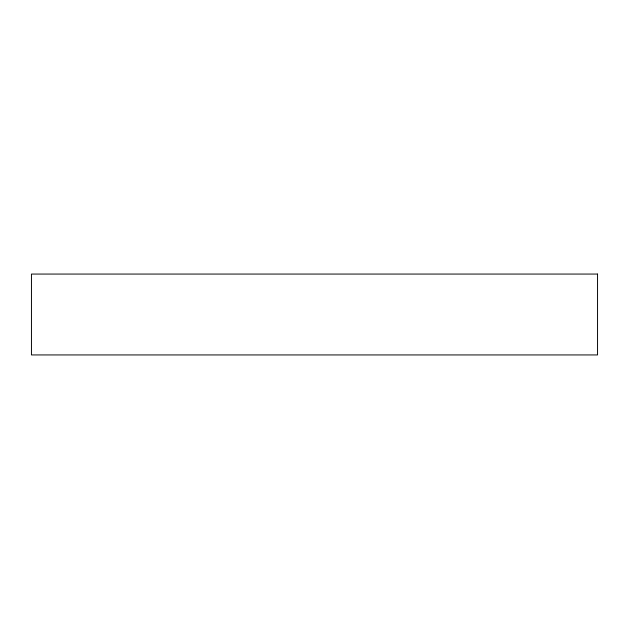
<?xml version="1.0" encoding="UTF-8"?>
<svg xmlns="http://www.w3.org/2000/svg" width="629" height="629" viewBox="0 0 629 629"><rect width="100%" height="100%" fill="white"/><g stroke="black" fill="none" stroke-linecap="round" stroke-linejoin="round"><path stroke-width="0.94" d="M597.55 274.063L31.45 274.063L31.45 354.937L597.55 354.937L597.55 274.063"/></g></svg>
